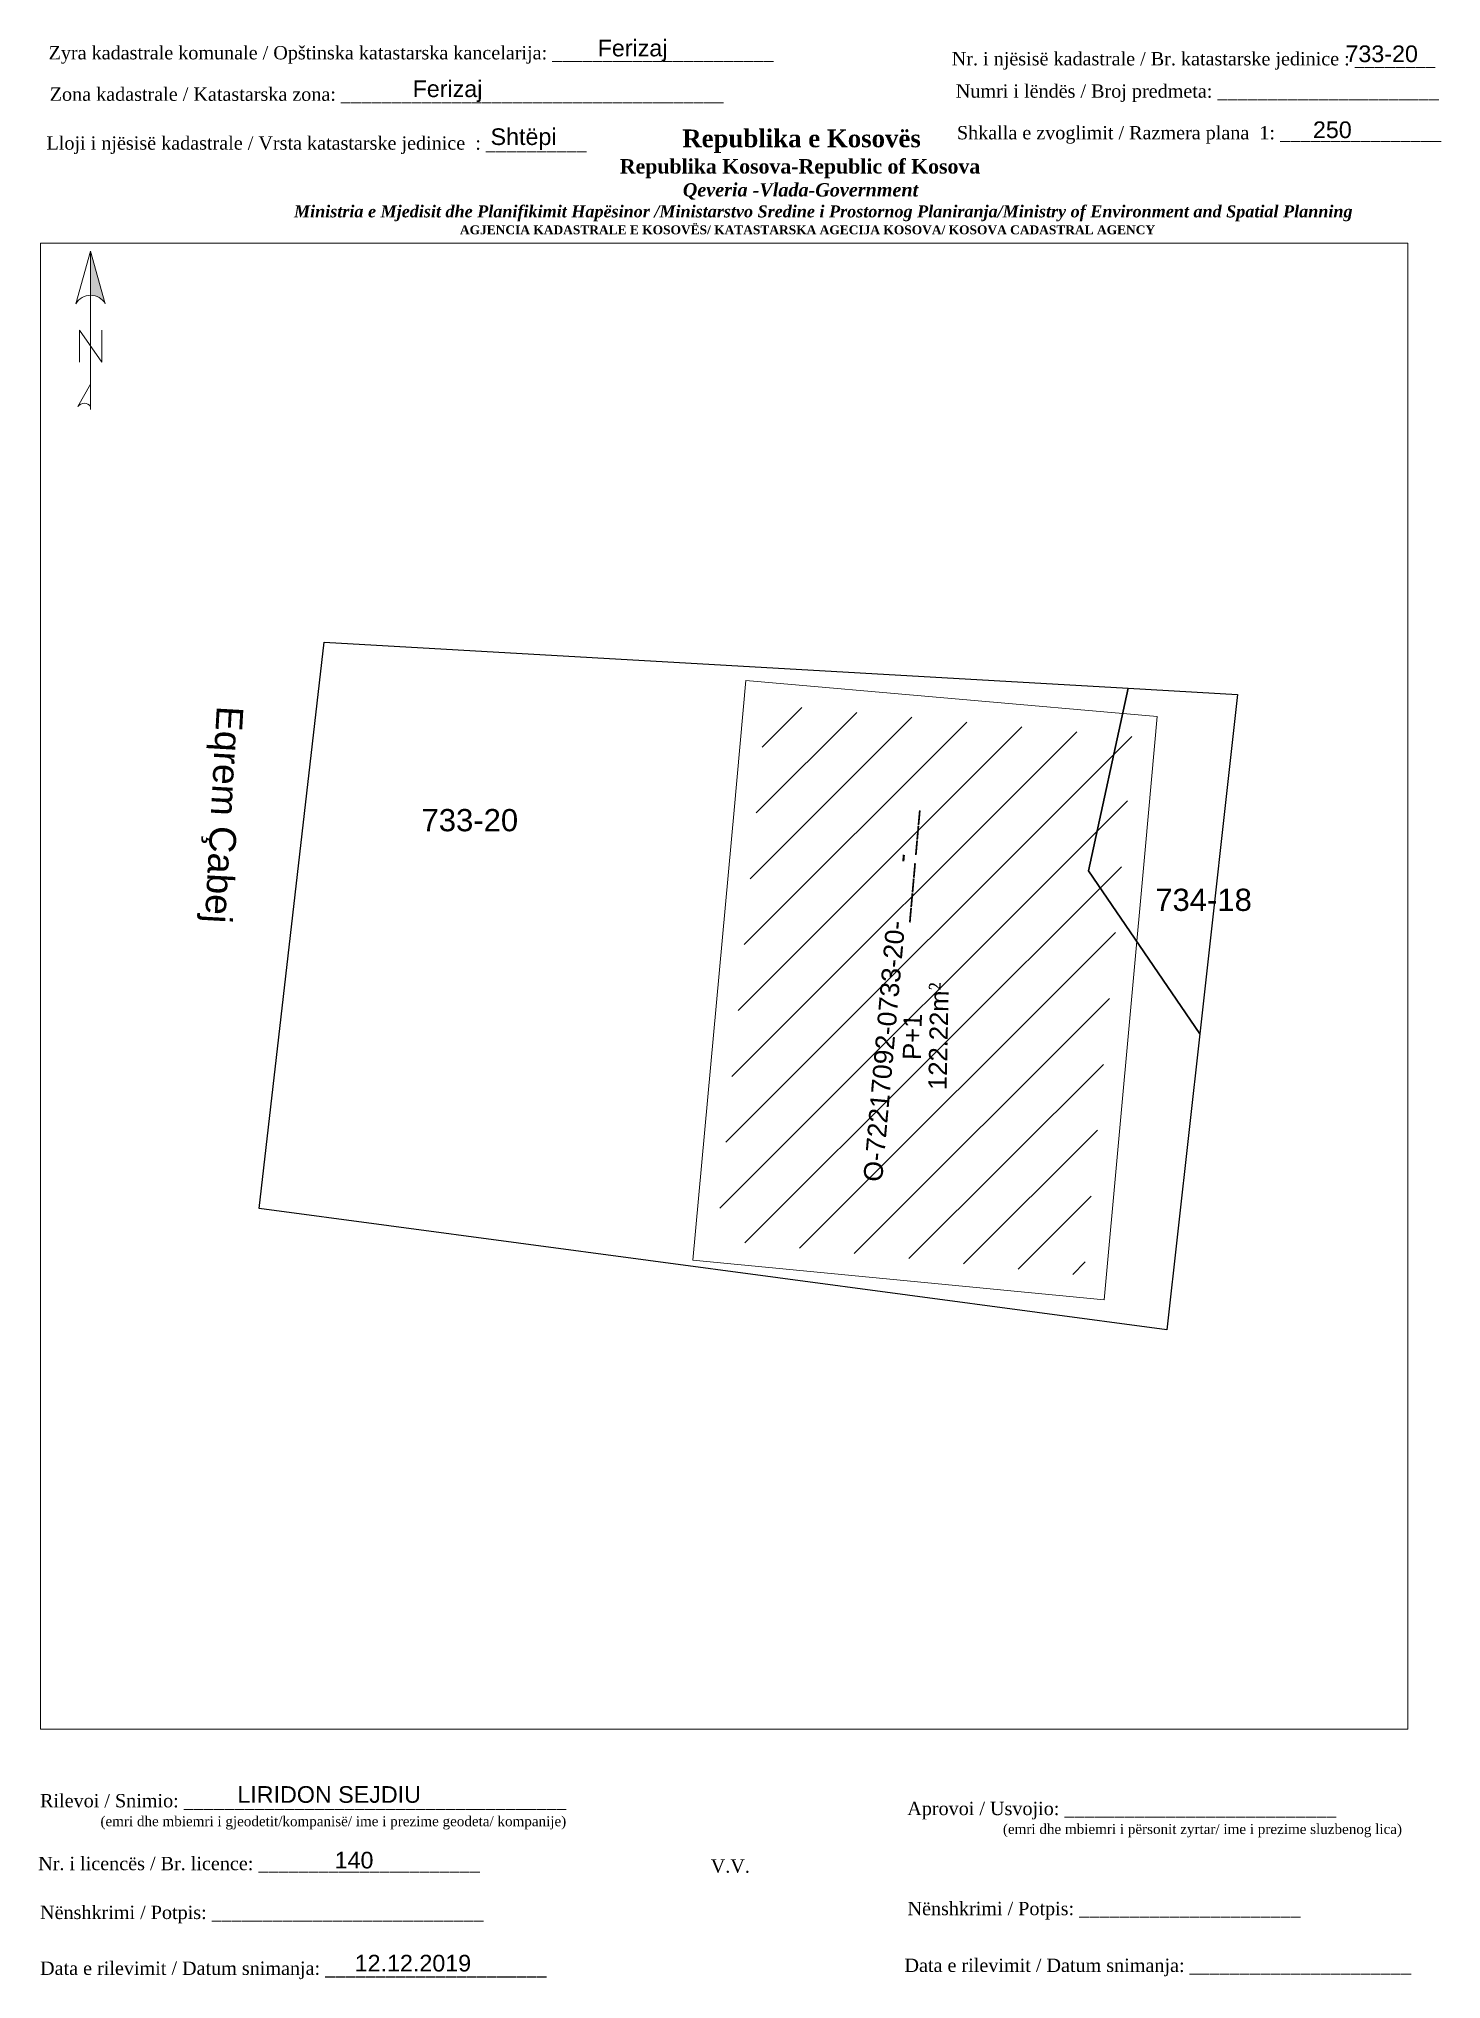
# Paper-space layout 'Shtepia' of a CAD drawing. Header units: metres, sheet in millimetres. Extents: x 0 to 211, y 0 to 291.
# The model-space entities are those that its viewports show. They can reach past a viewport. Long polylines and large blocks are cut down to what shows.
import ezdxf

# ---------------------------------------------------------------- set-up
doc = ezdxf.new("R2010")
doc.units = ezdxf.units.M
doc.layers.get('0').update_dxf_attribs({"lineweight": 0})
for name, color, linetype, lineweight in [('emrat e rrugeve', 7, 'Continuous', 0), ('Korniza e jashtme', 7, 'Continuous', 0), ('Korniza e jashtme txt', 7, 'Continuous', 0), ('Perdhesa', 1, 'Continuous', 0)]:
    doc.layers.add(name, color=color, linetype=linetype, lineweight=lineweight)
doc.layers.add('Nr Parceles Baze', color=7, linetype='Continuous')
doc.layers.add('Parcela Baze', color=7, linetype='Continuous')
doc.styles.get("Standard").update_dxf_attribs({"font": 'arial.ttf'})

# ---------------------------------------------------------------- blocks, each defined once
blk = doc.blocks.new('*U54')
at = {"linetype": 'ByBlock', "lineweight": -2}
blk.add_hatch(color=0, dxfattribs=at).paths.add_polyline_path([(0, 562), (0, 301, -0.269143), (87, 250)])
at = {"color": 0, "linetype": 'ByBlock', "lineweight": -2}
for points in [[(87, 250, 0.580323), (-87, 250), (0, 562), (87, 250), (0, 562), (0, 300)], [(0, -356, 0.5), (-75, -356), (0, -225)]]:
    blk.add_lwpolyline(points, format="xyb", dxfattribs=at)
for points in [[(0, -375), (0, 562)], [(-66, -94), (-66, 94), (66, -94), (66, 94)]]:
    blk.add_lwpolyline(points, dxfattribs=at)

msp = doc.modelspace()

# ---------------------------------------------------------------- hatches: boundary and pattern name
at = {"layer": 'Perdhesa'}
h = msp.add_hatch(dxfattribs=at)
h.set_pattern_fill('ANSI31', color=256, scale=0.3)
h.paths.add_polyline_path([(7511885.947, 4692126.351), (7511877.682, 4692127.077), (7511877.465, 4692124.653), (7511876.576, 4692115.017), (7511884.841, 4692114.226), (7511885.73, 4692123.929)])
h.paths.add_polyline_path([(7511882.026, 4692118.264), (7511882.077, 4692120.764), (7511881.105, 4692120.784), (7511881.054, 4692118.284)], flags=24)
h.paths.add_polyline_path([(7511881.395, 4692118.92), (7511881.421, 4692120.167), (7511880.571, 4692120.185), (7511880.546, 4692118.938)], flags=24)
h.paths.add_polyline_path([(7511880.521, 4692116.164), (7511881.287, 4692124.758), (7511880.412, 4692124.836), (7511879.646, 4692116.242)], flags=24)

# ---------------------------------------------------------------- linework, layer by layer
at = {"layer": 'Parcela Baze'}
for points in [[(7511884.942, 4692123.331), (7511887.445, 4692119.66), (7511886.701, 4692113), (7511866.27, 4692115.73), (7511867.739, 4692128.479), (7511885.831, 4692127.443), (7511884.942, 4692123.331)], [(7511887.445, 4692119.66), (7511884.942, 4692123.331), (7511885.831, 4692127.443), (7511888.297, 4692127.302), (7511887.445, 4692119.66)]]:
    msp.add_lwpolyline(points, dxfattribs=at)
at = {"layer": 'Perdhesa', "elevation": 616.5, "flags": 128}
msp.add_lwpolyline([(7511876.967, 4692124.698), (7511877.229, 4692127.619), (7511886.49, 4692126.805), (7511886.228, 4692123.884), (7511885.293, 4692113.68), (7511876.032, 4692114.567)], close=True, dxfattribs=at)

# ---------------------------------------------------------------- texts
at = {"insert": (7511865.92, 4692127.019), "char_height": 0.6, "attachment_point": 1, "rotation": 266.8034}
msp.add_mtext_dynamic_manual_height_columns('Eqrem Çabej', width=18.54012, gutter_width=1, heights=[0], dxfattribs=at)
at = {"layer": 'emrat e rrugeve', "attachment_point": 1}
for s, width, insert, char_height, rotation in [('\\pt4.688;O-72217092-0733-20-____-___', 6.8288, (7511879.869, 4692116.358), 0.42619, 84.9023), ('122.22m{\\fGaramond|b0|i0|c0|p18;\\H1.0833x;²}', 2.51217, (7511881.3, 4692118.404), 0.41234, 88.8239), ('P+1', 1.17334, (7511880.759, 4692119.081), 0.4123, 88.8239)]:
    msp.add_mtext_dynamic_manual_height_columns(s, width=width, gutter_width=0.935, heights=[0], dxfattribs=dict(at, insert=insert, char_height=char_height, rotation=rotation))
at = {"layer": 'Nr Parceles Baze'}
for s, p in [('733-20', (7511869.928, 4692124.223)), ('734-18', (7511886.444, 4692122.43))]:
    msp.add_text(s, height=0.5, dxfattribs=at).set_placement(p)

psp = doc.layouts.new('Shtepia')

# ---------------------------------------------------------------- block references
at = {"xscale": 0.0254, "yscale": 0.0254, "zscale": 0.0254}
psp.add_blockref('*U54', (7.95, 245.33), dxfattribs=at)

# ---------------------------------------------------------------- texts
at = {"layer": 'Korniza e jashtme txt'}
for s, insert, char_height, width, attachment_point in [('Ferizaj', (84.04, 291.31), 2.5, 19.3474, 1), ('{\\fTimes New Roman|b0|i0|c0|p18; Zyra kadastrale komunale / Opštinska katastarska kancelarija: ______________________}', (0.89, 290.36), 2, 114.6874, 1), ('{\\fTimes New Roman|b0|i0|c0|p18;Nr. i njësisë kadastrale / Br. katastarske jedinice : ________}', (137.18, 289.46), 2, 98.5379, 1), ('733-20', (196.26, 290.45), 2.5, 23.5616, 1), ('Ferizaj', (56.27, 285.2), 2.5, 40.037, 1), ('{\\fTimes New Roman|b0|i0|c0|p18; Zona kadastrale / Katastarska zona: ______________________________________}', (1.06, 284.14), 2, 101.8807, 1), ('{\\fTimes New Roman|b0|i0|c0|p18; Numri i lëndës / Broj predmeta: ______________________}', (137.03, 284.61), 2, 83.344, 1), ('{\\fTimes New Roman|b0|i0|c0|p18; Lloji i njësisë kadastrale / Vrsta katastarske jedinice  : __________ }', (0.58, 276.81), 2, 108.0893, 1), ('\\pi77.297;{\\fBook Antiqua|b1|i0|c0|p18;\\H1.333x;Republika e Kosovës\\fTimes New Roman|b1|i0|c0|p18;\\P\\pi67.927;\\fBook Antiqua|b1|i0|c0|p18;\\H0.8125x;Republika Kosova-Republic of Kosova\\fTimes New Roman|b1|i0|c0|p18;\\P\\pi77.378;\\fBook Antiqua|b1|i1|c0|p18;\\H0.9233x;Qeveria -Vlada-Government \\P\\pi13.032,l6,t23.033;\\fTimes New Roman|b1|i1|c0|p18;\\H0.9x;Ministria e Mjedisit dhe Planifikimit Hapësinor /Ministarstvo Sredine i Prostornog Planiranja/Ministry of Environment and Spatial Planning\\P\\pi43.931,l0,tz;\\fBook Antiqua|b1|i0|c0|p18;\\H0.7406x;AGJENCIA KADASTRALE E KOSOVËS/ KATASTARSKA AGECIJA KOSOVA/ KOSOVA CADASTRAL AGENCY}', (19.44, 277.84), 2, 191.8237, 1), ('Shtëpi', (67.97, 278.01), 2.5, 14.2476, 1), ('{\\fTimes New Roman|b0|i0|c0|p18; Shkalla e zvoglimit / Razmera plana  1: ________________}', (137.2, 278.36), 2, 98.5379, 1), ('250', (191.38, 279.05), 2.5, 19.3474, 1), ('LIRIDON SEJDIU', (29.97, 29.26), 2.5, 35.1364, 1), ('{\\fTimes New Roman|b0|i0|c0|p18; Rilevoi / Snimio: ______________________________________\\P             \\H0.75x;(emri dhe mbiemri i gjeodetit/kompanisë/ ime i prezime geodeta/ kompanije)}', (-0.39, 28.08), 2, 87.3883, 1), ('{\\fTimes New Roman|b0|i0|c0|p18; Aprovoi / Usvojio: ___________________________\\P                    \\H0.75x;(emri dhe mbiemri i përsonit zyrtar/ ime i prezime sluzbenog lica)}', (129.75, 26.91), 2, 83.344, 1), ('{\\fTimes New Roman|b0|i0|c0|p18; Nr. i licencës / Br. licence: ______________________\\P                                }', (-0.67, 18.65), 2, 83.344, 1), ('140', (44.57, 19.41), 2.5, 5.2174, 1), ('{\\fTimes New Roman|b0|i0|c0|p18;V.V.                                 }', (101.01, 18.27), 2, 9.4297, 1), ('{\\fTimes New Roman|b0|i0|c0|p18; Nënshkrimi / Potpis: ______________________\\P                                 }', (189.53, 11.9), 2, 83.344, 3), ('{\\fTimes New Roman|b0|i0|c0|p18; Nënshkrimi / Potpis: ___________________________\\P                                 }', (-0.39, 11.32), 2, 83.344, 1), ('{\\fTimes New Roman|b0|i0|c0|p18; Data e rilevimit / Datum snimanja: ______________________\\P                                 }', (-0.39, 2.94), 2, 83.344, 1), ('12.12.2019', (47.58, 3.95), 2.5, 19.3474, 1), ('{\\fTimes New Roman|b0|i0|c0|p18; Data e rilevimit / Datum snimanja: ______________________\\P                                 }', (206.1, 3.38), 2, 83.344, 3)]:
    psp.add_mtext(s, dxfattribs=dict(at, insert=insert, char_height=char_height, width=width, attachment_point=attachment_point))

# ---------------------------------------------------------------- viewports
at = {"layer": 'Korniza e jashtme', "view_target_point": (7499131.095, 4689980.516), "view_twist_angle": 360}
psp.add_viewport(center=(103.03, 149.32), size=(205.19, 222.973), view_center_point=(12745.646, 2140.224), view_height=33.4459, dxfattribs=at)

doc.saveas('drawing.dxf')
